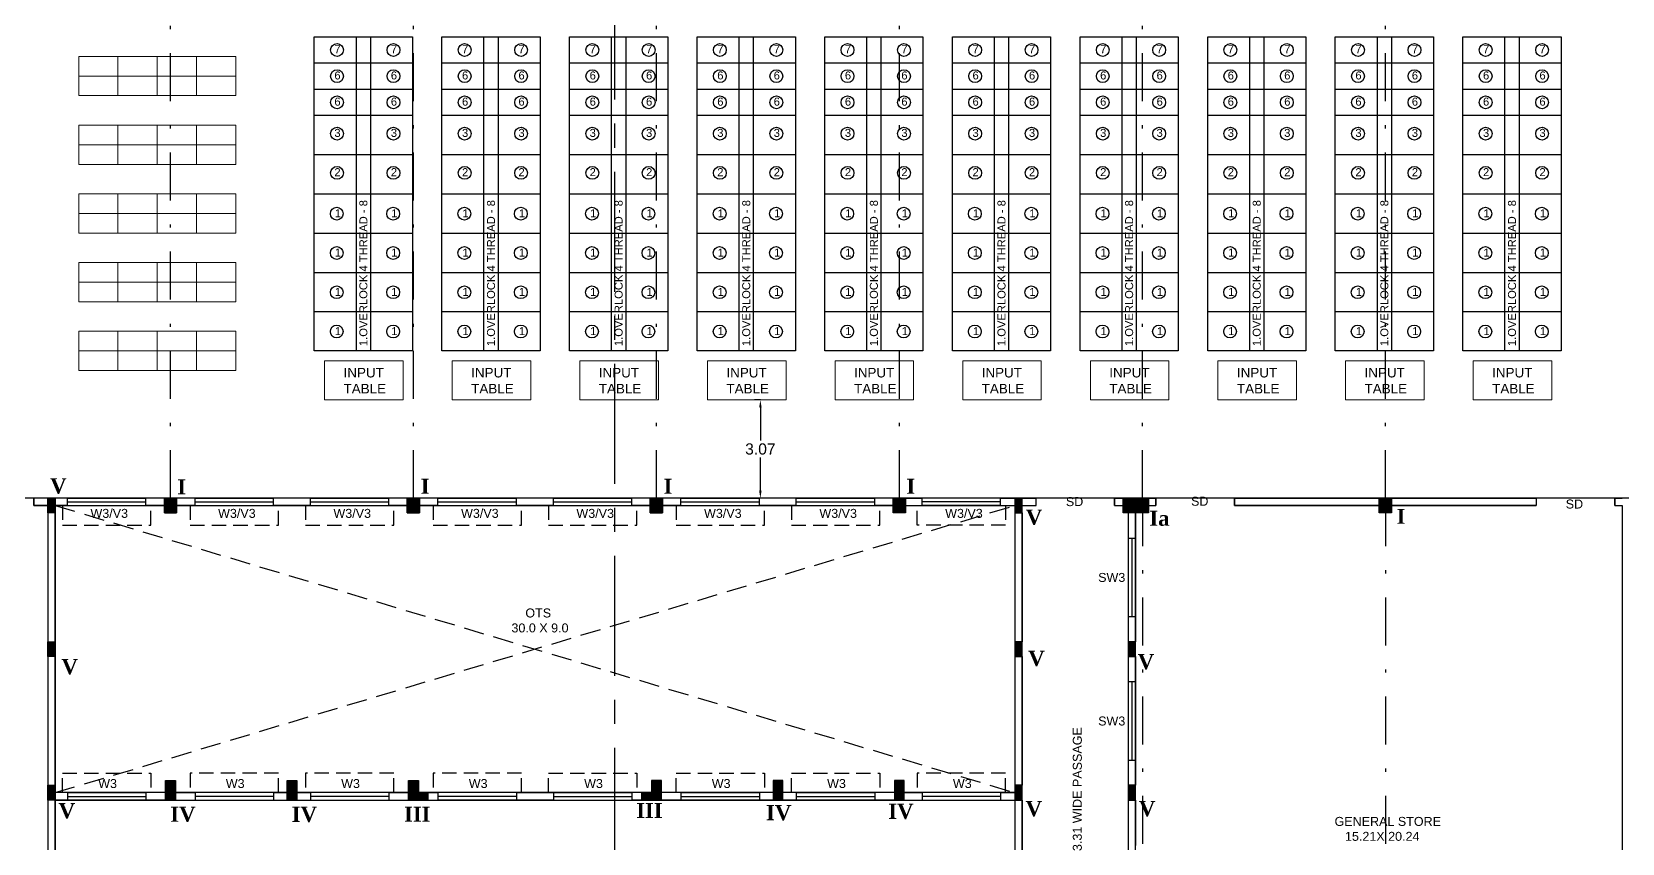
# Model space of a CAD drawing. Header units: metres. Extents: x 3715 to 4596, y 2418 to 2709.
# Drawn here: x 3883.23 to 3932.91, y 2581.13 to 2606.47 of the extents above; entities that cross this region are included whole.
import ezdxf

# ---------------------------------------------------------------- set-up
doc = ezdxf.new("R2010")
doc.units = ezdxf.units.M
doc.header["$MEASUREMENT"] = 0
for name, pattern in [('CENTER', [2, 1.25, -0.25, 0.25, -0.25]), ('DASHDOT', [1, 0.5, -0.25, 0, -0.25]), ('DASHED', [0.75, 0.5, -0.25]), ('HIDDEN', [9.525, 6.35, -3.175])]:
    doc.linetypes.add(name, pattern=pattern)
for name, color, linetype in [('BLK_1_FLR_0_BLT_UP_AREA_DEDUCT', 46, 'Continuous'), ('BLK_1_FLR_0_CARPET_AREA', 46, 'Continuous'), ('BLK_1_FLR_0_CARPET_AREA_DEDUCT', 46, 'Continuous'), ('WORKSHOP_AREA', 7, 'Continuous')]:
    doc.layers.add(name, color=color, linetype=linetype)
doc.layers.add('MACHINE', color=7, linetype='Continuous', lineweight=0)
doc.styles.add('Inner font', font='arial.ttf')
doc.styles.add('sheet - sub', font='arial.ttf', dxfattribs={"height": 48})
doc.styles.get("Standard").update_dxf_attribs({"font": 'arial.ttf'})
doc.styles.add('Times New Roman$101', font='timesbd.ttf', dxfattribs={"height": 3.024})
doc.dimstyles.get("Standard").update_dxf_attribs({"dimtxt": 0.35, "dimasz": 0.23, "dimexe": 0.18, "dimexo": 0.0625, "dimgap": 0.09, "dimtad": 0, "dimtih": 1, "dimtoh": 1, "dimzin": 0, "dimdsep": 46, "dimtxsty": 'Standard', "dimcen": 0.09, "dimadec": 0, "dimazin": 0, "dimtfac": 1, "dimtofl": 0, "dimtmove": 2, "dimatfit": 3, "dimfxl": 0, "dimtolj": 1, "dimtzin": 0, "dimarcsym": 0})

# ---------------------------------------------------------------- blocks, each defined once
blk = doc.blocks.new('*D558')
at = {"layer": 'MACHINE', "color": 0, "lineweight": -2, "ltscale": 10}
for p, q in [((3905.992, 2594.971), (3905.812, 2594.971)), ((3905.992, 2594.741), (3905.992, 2593.707)), ((3905.992, 2592.135), (3905.992, 2593.169)), ((3906.192, 2591.905), (3905.812, 2591.905))]:
    blk.add_line(p, q, dxfattribs=at)
at = {"layer": 'MACHINE', "color": 0, "ltscale": 10}
for points in [[(3905.953, 2594.741), (3906.03, 2594.741), (3905.992, 2594.971)], [(3905.953, 2592.135), (3906.03, 2592.135), (3905.992, 2591.905)]]:
    blk.add_solid(points, dxfattribs=at)
at = {"layer": 'MACHINE', "color": 0, "ltscale": 10, "insert": (3905.992, 2593.438), "char_height": 0.35, "attachment_point": 5}
blk.add_mtext('\\A1;3.07', dxfattribs=at)
blk = doc.blocks.new('4 RACKS')
at = {"layer": 'MACHINE', "ltscale": 6}
for points in [[(46177.8, -535.3), (46225.8, -535.3), (46225.8, -511.3), (46177.8, -511.3)], [(46225.8, -535.3), (46273.8, -535.3), (46273.8, -511.3), (46225.8, -511.3)], [(46177.8, -559.3), (46225.8, -559.3), (46225.8, -535.3), (46177.8, -535.3)], [(46225.8, -559.3), (46273.8, -559.3), (46273.8, -535.3), (46225.8, -535.3)]]:
    blk.add_lwpolyline(points, close=True, dxfattribs=at)

msp = doc.modelspace()

# ---------------------------------------------------------------- hatches: boundary and pattern name
at = {"ltscale": 10}
for points in [[(3883.73131, 2591.44462), (3883.73131, 2591.90462), (3883.96131, 2591.90462), (3883.96131, 2591.44462)], [(3887.37298, 2591.90462), (3887.75631, 2591.90462), (3887.75631, 2591.44462), (3887.37298, 2591.44462)], [(3887.75631, 2591.90462), (3887.37298, 2591.90462), (3887.37298, 2591.44462), (3887.75631, 2591.44462)], [(3894.96298, 2591.90462), (3895.34631, 2591.90462), (3895.34631, 2591.44462), (3894.96298, 2591.44462)], [(3895.34631, 2591.90462), (3894.96298, 2591.90462), (3894.96298, 2591.44462), (3895.34631, 2591.44462)], [(3902.55298, 2591.90462), (3902.93631, 2591.90462), (3902.93631, 2591.44462), (3902.55298, 2591.44462)], [(3902.93631, 2591.90462), (3902.55298, 2591.90462), (3902.55298, 2591.44462), (3902.93631, 2591.44462)], [(3910.14298, 2591.90462), (3910.52631, 2591.90462), (3910.52631, 2591.44462), (3910.14298, 2591.44462)], [(3914.16798, 2591.44462), (3914.16798, 2591.90462), (3913.93798, 2591.90462), (3913.93798, 2591.44462)], [(3917.32409, 2591.90462), (3917.70742, 2591.90462), (3917.70742, 2591.44462), (3917.32409, 2591.44462)], [(3917.73298, 2591.90462), (3918.11631, 2591.90462), (3918.11631, 2591.44462), (3917.73298, 2591.44462)], [(3925.32298, 2591.90462), (3925.70631, 2591.90462), (3925.70631, 2591.44462), (3925.32298, 2591.44462)], [(3883.73131, 2586.95962), (3883.73131, 2587.41962), (3883.96131, 2587.41962), (3883.96131, 2586.95962)], [(3914.16798, 2586.95962), (3914.16798, 2587.41962), (3913.93798, 2587.41962), (3913.93798, 2586.95962)], [(3917.70742, 2586.95962), (3917.70742, 2587.41962), (3917.47742, 2587.41962), (3917.47742, 2586.95962)], [(3883.73131, 2582.47462), (3883.73131, 2582.93462), (3883.96131, 2582.93462), (3883.96131, 2582.47462)], [(3887.71798, 2582.47462), (3887.41131, 2582.47462), (3887.41131, 2583.08795), (3887.71798, 2583.08795)], [(3891.51298, 2582.47462), (3891.20631, 2582.47462), (3891.20631, 2583.08795), (3891.51298, 2583.08795)], [(3895.00131, 2583.08795), (3895.30798, 2583.08795), (3895.30798, 2582.70462), (3895.61465, 2582.70462), (3895.61465, 2582.47462), (3895.00131, 2582.47462)], [(3902.89798, 2583.08795), (3902.59131, 2583.08795), (3902.59131, 2582.70462), (3902.28465, 2582.70462), (3902.28465, 2582.47462), (3902.89798, 2582.47462)], [(3906.38631, 2582.47462), (3906.69298, 2582.47462), (3906.69298, 2583.08795), (3906.38631, 2583.08795)], [(3910.18131, 2582.47462), (3910.48798, 2582.47462), (3910.48798, 2583.08795), (3910.18131, 2583.08795)], [(3914.16798, 2582.47462), (3914.16798, 2582.93462), (3913.93798, 2582.93462), (3913.93798, 2582.47462)], [(3917.70742, 2582.47462), (3917.70742, 2582.93462), (3917.47742, 2582.93462), (3917.47742, 2582.47462)]]:
    msp.add_hatch(color=256, dxfattribs=at).paths.add_polyline_path(points)

# ---------------------------------------------------------------- linework, layer by layer
at = {"linetype": 'CENTER', "ltscale": 3}
msp.add_line((3901.43292, 2632.10229), (3901.43292, 2560.51826), dxfattribs=at)
at = {"linetype": 'DASHDOT', "ltscale": 3}
for p, q in [((3887.56465, 2591.90456), (3887.56465, 2630.54462)), ((3895.15465, 2591.90456), (3895.15465, 2630.54462)), ((3902.74465, 2591.90456), (3902.74465, 2630.54462)), ((3910.33465, 2591.90456), (3910.33465, 2630.54462)), ((3917.92465, 2591.90456), (3917.92465, 2630.54462)), ((3925.51465, 2591.90456), (3925.51465, 2630.54462)), ((3917.92465, 2591.90462), (3917.92465, 2571.43462)), ((3925.51465, 2591.90462), (3925.51465, 2571.43462))]:
    msp.add_line(p, q, dxfattribs=at)
for p, q in [((3893.36094, 2606.31793), (3893.36094, 2596.5046)), ((3893.82094, 2596.5046), (3893.82094, 2606.31832)), ((3897.34761, 2606.31793), (3897.34761, 2596.5046)), ((3897.80761, 2596.5046), (3897.80761, 2606.31832)), ((3901.33428, 2606.31793), (3901.33428, 2596.5046)), ((3901.79428, 2596.5046), (3901.79428, 2606.31832)), ((3905.32094, 2606.31793), (3905.32094, 2596.5046)), ((3905.78094, 2596.5046), (3905.78094, 2606.31832)), ((3909.30761, 2606.31793), (3909.30761, 2596.5046)), ((3909.76761, 2596.5046), (3909.76761, 2606.31832)), ((3913.29428, 2606.31793), (3913.29428, 2596.5046)), ((3913.75428, 2596.5046), (3913.75428, 2606.31832)), ((3917.28094, 2606.31793), (3917.28094, 2596.5046)), ((3917.74094, 2596.5046), (3917.74094, 2606.31832)), ((3921.26761, 2606.31793), (3921.26761, 2596.5046)), ((3921.72761, 2596.5046), (3921.72761, 2606.31832)), ((3925.25428, 2606.31793), (3925.25428, 2596.5046)), ((3925.71428, 2596.5046), (3925.71428, 2606.31832)), ((3929.24094, 2606.31793), (3929.24094, 2596.5046)), ((3929.70094, 2596.5046), (3929.70094, 2606.31832)), ((3892.05761, 2605.50051), (3895.12428, 2605.50051)), ((3896.04428, 2605.50051), (3899.11094, 2605.50051)), ((3900.03094, 2605.50051), (3903.09761, 2605.50051)), ((3904.01761, 2605.50051), (3907.08428, 2605.50051)), ((3908.00428, 2605.50051), (3911.07094, 2605.50051)), ((3911.99094, 2605.50051), (3915.05761, 2605.50051)), ((3915.97761, 2605.50051), (3919.04428, 2605.50051)), ((3919.96428, 2605.50051), (3923.03094, 2605.50051)), ((3923.95094, 2605.50051), (3927.01761, 2605.50051)), ((3927.93761, 2605.50051), (3931.00428, 2605.50051)), ((3892.05761, 2604.6827), (3895.12428, 2604.6827)), ((3896.04428, 2604.6827), (3899.11094, 2604.6827)), ((3900.03094, 2604.6827), (3903.09761, 2604.6827)), ((3904.01761, 2604.6827), (3907.08428, 2604.6827)), ((3908.00428, 2604.6827), (3911.07094, 2604.6827)), ((3911.99094, 2604.6827), (3915.05761, 2604.6827)), ((3915.97761, 2604.6827), (3919.04428, 2604.6827)), ((3919.96428, 2604.6827), (3923.03094, 2604.6827)), ((3923.95094, 2604.6827), (3927.01761, 2604.6827)), ((3927.93761, 2604.6827), (3931.00428, 2604.6827)), ((3892.05761, 2603.86489), (3895.12428, 2603.86489)), ((3896.04428, 2603.86489), (3899.11094, 2603.86489)), ((3900.03094, 2603.86489), (3903.09761, 2603.86489)), ((3904.01761, 2603.86489), (3907.08428, 2603.86489)), ((3908.00428, 2603.86489), (3911.07094, 2603.86489)), ((3911.99094, 2603.86489), (3915.05761, 2603.86489)), ((3915.97761, 2603.86489), (3919.04428, 2603.86489)), ((3919.96428, 2603.86489), (3923.03094, 2603.86489)), ((3923.95094, 2603.86489), (3927.01761, 2603.86489)), ((3927.93761, 2603.86489), (3931.00428, 2603.86489)), ((3892.05761, 2602.63817), (3895.12428, 2602.63817)), ((3896.04428, 2602.63817), (3899.11094, 2602.63817)), ((3900.03094, 2602.63817), (3903.09761, 2602.63817)), ((3904.01761, 2602.63817), (3907.08428, 2602.63817)), ((3908.00428, 2602.63817), (3911.07094, 2602.63817)), ((3911.99094, 2602.63817), (3915.05761, 2602.63817)), ((3915.97761, 2602.63817), (3919.04428, 2602.63817)), ((3919.96428, 2602.63817), (3923.03094, 2602.63817)), ((3923.95094, 2602.63817), (3927.01761, 2602.63817)), ((3927.93761, 2602.63817), (3931.00428, 2602.63817)), ((3892.05761, 2601.41146), (3895.12428, 2601.41146)), ((3896.04428, 2601.41146), (3899.11094, 2601.41146)), ((3900.03094, 2601.41146), (3903.09761, 2601.41146)), ((3904.01761, 2601.41146), (3907.08428, 2601.41146)), ((3908.00428, 2601.41146), (3911.07094, 2601.41146)), ((3911.99094, 2601.41146), (3915.05761, 2601.41146)), ((3915.97761, 2601.41146), (3919.04428, 2601.41146)), ((3919.96428, 2601.41146), (3923.03094, 2601.41146)), ((3923.95094, 2601.41146), (3927.01761, 2601.41146)), ((3927.93761, 2601.41146), (3931.00428, 2601.41146)), ((3892.05761, 2600.18474), (3895.12428, 2600.18474)), ((3896.04428, 2600.18474), (3899.11094, 2600.18474)), ((3900.03094, 2600.18474), (3903.09761, 2600.18474)), ((3904.01761, 2600.18474), (3907.08428, 2600.18474)), ((3908.00428, 2600.18474), (3911.07094, 2600.18474)), ((3911.99094, 2600.18474), (3915.05761, 2600.18474)), ((3915.97761, 2600.18474), (3919.04428, 2600.18474)), ((3919.96428, 2600.18474), (3923.03094, 2600.18474)), ((3923.95094, 2600.18474), (3927.01761, 2600.18474)), ((3927.93761, 2600.18474), (3931.00428, 2600.18474)), ((3892.05761, 2598.95803), (3895.12428, 2598.95803)), ((3896.04428, 2598.95803), (3899.11094, 2598.95803)), ((3900.03094, 2598.95803), (3903.09761, 2598.95803)), ((3904.01761, 2598.95803), (3907.08428, 2598.95803)), ((3908.00428, 2598.95803), (3911.07094, 2598.95803)), ((3911.99094, 2598.95803), (3915.05761, 2598.95803)), ((3915.97761, 2598.95803), (3919.04428, 2598.95803)), ((3919.96428, 2598.95803), (3923.03094, 2598.95803)), ((3923.95094, 2598.95803), (3927.01761, 2598.95803)), ((3927.93761, 2598.95803), (3931.00428, 2598.95803)), ((3892.05761, 2597.73131), (3895.12428, 2597.73131)), ((3896.04428, 2597.73131), (3899.11094, 2597.73131)), ((3900.03094, 2597.73131), (3903.09761, 2597.73131)), ((3904.01761, 2597.73131), (3907.08428, 2597.73131)), ((3908.00428, 2597.73131), (3911.07094, 2597.73131)), ((3911.99094, 2597.73131), (3915.05761, 2597.73131)), ((3915.97761, 2597.73131), (3919.04428, 2597.73131)), ((3919.96428, 2597.73131), (3923.03094, 2597.73131)), ((3923.95094, 2597.73131), (3927.01761, 2597.73131)), ((3927.93761, 2597.73131), (3931.00428, 2597.73131))]:
    msp.add_line(p, q)
at = {"ltscale": 10}
for p, q in [((3883.29687, 2591.67463), (3883.29687, 2591.90463)), ((3884.34465, 2591.67462), (3884.34465, 2591.90462)), ((3886.79798, 2591.67462), (3886.79798, 2591.90462)), ((3888.33131, 2591.67462), (3888.33131, 2591.90462)), ((3888.33131, 2591.67462), (3888.33131, 2591.90462)), ((3890.78465, 2591.67462), (3890.78465, 2591.90462)), ((3891.93465, 2591.67462), (3891.93465, 2591.90462)), ((3894.38798, 2591.67462), (3894.38798, 2591.90462)), ((3895.92131, 2591.67462), (3895.92131, 2591.90462)), ((3895.92131, 2591.67462), (3895.92131, 2591.90462)), ((3898.37465, 2591.67462), (3898.37465, 2591.90462)), ((3899.52465, 2591.67462), (3899.52465, 2591.90462)), ((3901.97798, 2591.67462), (3901.97798, 2591.90462)), ((3903.51131, 2591.67462), (3903.51131, 2591.90462)), ((3903.51131, 2591.67462), (3903.51131, 2591.90462)), ((3905.96465, 2591.67462), (3905.96465, 2591.90462)), ((3907.11465, 2591.67462), (3907.11465, 2591.90462)), ((3909.56798, 2591.67462), (3909.56798, 2591.90462)), ((3911.04381, 2591.67462), (3911.04381, 2591.90462)), ((3913.49715, 2591.67462), (3913.49715, 2591.90462)), ((3914.60242, 2591.67463), (3914.60242, 2591.90463)), ((3917.05576, 2591.67462), (3917.05576, 2591.90462)), ((3918.11631, 2591.90462), (3918.34631, 2591.90462)), ((3918.34631, 2591.90462), (3918.34631, 2591.67462)), ((3920.79965, 2591.90462), (3925.32298, 2591.90462)), ((3920.79965, 2591.90462), (3920.79965, 2591.67462)), ((3925.70631, 2591.90462), (3930.22964, 2591.90462)), ((3930.22964, 2591.90462), (3930.22964, 2591.67462)), ((3932.68298, 2591.90462), (3932.91298, 2591.90462)), ((3932.68298, 2591.67462), (3932.68298, 2591.90462)), ((3883.73131, 2591.44462), (3883.73131, 2587.41962)), ((3883.96131, 2591.44462), (3883.96131, 2587.41962)), ((3888.33131, 2591.78962), (3890.78465, 2591.78962)), ((3891.93465, 2591.78962), (3894.38798, 2591.78962)), ((3895.92131, 2591.78962), (3898.37465, 2591.78962)), ((3903.51131, 2591.78962), (3905.96465, 2591.78962)), ((3907.11465, 2591.78962), (3909.56798, 2591.78962)), ((3913.93798, 2591.44462), (3913.93798, 2587.41962)), ((3914.16798, 2591.44462), (3914.16798, 2587.41962)), ((3917.47742, 2591.44462), (3917.47742, 2590.65879)), ((3917.70742, 2591.44462), (3917.70742, 2590.65879)), ((3918.11631, 2591.67462), (3918.34631, 2591.67462)), ((3920.79965, 2591.67462), (3925.32298, 2591.67462)), ((3925.70631, 2591.67462), (3930.22964, 2591.67462)), ((3932.68298, 2591.67462), (3932.91298, 2591.67462)), ((3932.91298, 2591.67462), (3932.91298, 2571.43462)), ((3917.47742, 2590.65879), (3917.70742, 2590.65879)), ((3917.47742, 2588.20545), (3917.47742, 2587.41962)), ((3917.47742, 2588.20545), (3917.70742, 2588.20545)), ((3917.70742, 2588.20545), (3917.70742, 2587.41962)), ((3883.73131, 2586.95962), (3883.73131, 2582.93462)), ((3883.96131, 2586.95962), (3883.96131, 2582.93462)), ((3913.93798, 2586.95962), (3913.93798, 2582.93462)), ((3914.16798, 2586.95962), (3914.16798, 2582.93462)), ((3917.47742, 2586.95962), (3917.47742, 2586.17379)), ((3917.70742, 2586.95962), (3917.70742, 2586.17379)), ((3917.47742, 2586.17379), (3917.70742, 2586.17379)), ((3917.47742, 2583.72045), (3917.47742, 2582.93462)), ((3917.47742, 2583.72045), (3917.70742, 2583.72045)), ((3917.70742, 2583.72045), (3917.70742, 2582.93462)), ((3895.00131, 2582.47462), (3895.00131, 2583.08795)), ((3895.00131, 2583.08795), (3895.30798, 2583.08795)), ((3895.30798, 2583.08795), (3895.30798, 2582.70462)), ((3902.89798, 2583.08795), (3902.59131, 2583.08795)), ((3902.59131, 2583.08795), (3902.59131, 2582.70462)), ((3902.89798, 2582.47462), (3902.89798, 2583.08795)), ((3883.73131, 2582.47462), (3883.73131, 2577.18462)), ((3884.34465, 2582.47462), (3883.88465, 2582.47462)), ((3884.34465, 2582.70462), (3883.96131, 2582.70462)), ((3883.96131, 2582.47462), (3883.96131, 2577.18462)), ((3884.34465, 2582.70462), (3884.34465, 2582.47462)), ((3887.41131, 2582.70462), (3886.79798, 2582.70462)), ((3886.79798, 2582.70462), (3886.79798, 2582.47462)), ((3888.33131, 2582.70462), (3888.33131, 2582.47462)), ((3890.78465, 2582.70462), (3890.78465, 2582.47462)), ((3891.93465, 2582.70462), (3891.93465, 2582.47462)), ((3894.38798, 2582.70462), (3894.38798, 2582.47462)), ((3895.61465, 2582.70462), (3895.30798, 2582.70462)), ((3895.61465, 2582.47462), (3895.61465, 2582.70462)), ((3895.61465, 2582.70462), (3895.92131, 2582.70462)), ((3895.92131, 2582.70462), (3895.92131, 2582.47462)), ((3898.37465, 2582.70462), (3899.52465, 2582.70462)), ((3898.37465, 2582.70462), (3898.37465, 2582.47462)), ((3899.52465, 2582.47462), (3898.37465, 2582.47462)), ((3899.52465, 2582.70462), (3899.52465, 2582.47462)), ((3902.28465, 2582.70462), (3901.97798, 2582.70462)), ((3901.97798, 2582.70462), (3901.97798, 2582.47462)), ((3902.28465, 2582.47462), (3902.28465, 2582.70462)), ((3902.28465, 2582.70462), (3902.59131, 2582.70462)), ((3903.51131, 2582.70462), (3903.51131, 2582.47462)), ((3905.96465, 2582.70462), (3905.96465, 2582.47462)), ((3907.11465, 2582.70462), (3907.11465, 2582.47462)), ((3909.56798, 2582.70462), (3909.56798, 2582.47462)), ((3910.48798, 2582.70462), (3911.04381, 2582.70462)), ((3911.04381, 2582.70462), (3911.04381, 2582.47462)), ((3913.49715, 2582.70462), (3913.93798, 2582.70462)), ((3913.49715, 2582.70462), (3913.49715, 2582.47462)), ((3913.49715, 2582.47462), (3914.01465, 2582.47462)), ((3913.93798, 2582.47462), (3913.93798, 2577.18462)), ((3914.16798, 2582.47462), (3914.16798, 2577.18462)), ((3917.47742, 2582.47462), (3917.47742, 2581.05629)), ((3917.70742, 2582.47462), (3917.70742, 2581.05629))]:
    msp.add_line(p, q, dxfattribs=at)
at = {"linetype": 'Continuous'}
for p, q in [((3884.34465, 2591.90462), (3886.79798, 2591.90462)), ((3903.51131, 2591.90462), (3905.96465, 2591.90462)), ((3907.11465, 2591.90462), (3909.56798, 2591.90462)), ((3913.49715, 2591.90462), (3911.04381, 2591.90462)), ((3884.34465, 2591.67462), (3886.79798, 2591.67462)), ((3903.51131, 2591.67462), (3905.96465, 2591.67462)), ((3907.11465, 2591.67462), (3909.56798, 2591.67462)), ((3913.49715, 2591.67462), (3911.04381, 2591.67462)), ((3917.47742, 2590.65879), (3917.47742, 2588.20545)), ((3917.70742, 2590.65879), (3917.70742, 2588.20545)), ((3917.47742, 2586.17379), (3917.47742, 2583.72045)), ((3917.70742, 2586.17379), (3917.70742, 2583.72045)), ((3884.34465, 2582.70462), (3886.79798, 2582.70462)), ((3890.78465, 2582.70462), (3888.33131, 2582.70462)), ((3894.38798, 2582.70462), (3891.93465, 2582.70462)), ((3898.37464, 2582.70462), (3895.92131, 2582.70462)), ((3898.37464, 2582.47462), (3895.92131, 2582.47462)), ((3899.52465, 2582.70462), (3901.97798, 2582.70462)), ((3899.52465, 2582.47462), (3901.97798, 2582.47462)), ((3903.51131, 2582.70462), (3905.96465, 2582.70462)), ((3907.11465, 2582.70462), (3909.56798, 2582.70462)), ((3913.49715, 2582.70462), (3911.04381, 2582.70462))]:
    msp.add_line(p, q, dxfattribs=at)
at = {"linetype": 'Continuous', "ltscale": 10}
for p, q in [((3888.33131, 2591.90462), (3890.78465, 2591.90462)), ((3891.93465, 2591.90462), (3894.38798, 2591.90462)), ((3895.92131, 2591.90462), (3898.37465, 2591.90462)), ((3899.52465, 2591.90462), (3901.97798, 2591.90462)), ((3888.33131, 2591.67462), (3890.78465, 2591.67462)), ((3891.93465, 2591.67462), (3894.38798, 2591.67462)), ((3895.92131, 2591.67462), (3898.37465, 2591.67462)), ((3899.52465, 2591.78962), (3901.97798, 2591.78962)), ((3899.52465, 2591.67462), (3901.97798, 2591.67462))]:
    msp.add_line(p, q, dxfattribs=at)
at = {"linetype": 'HIDDEN', "ltscale": 0.1}
for p, q in [((3883.96131, 2591.67462), (3913.93798, 2582.70462)), ((3883.96131, 2582.70462), (3913.93798, 2591.67462))]:
    msp.add_line(p, q, dxfattribs=at)
at = {"linetype": 'Continuous', "ltscale": 0.9}
for p, q in [((3884.34465, 2591.78962), (3886.79798, 2591.78962)), ((3913.49715, 2591.78962), (3911.04381, 2591.78962)), ((3917.59242, 2590.65879), (3917.59242, 2588.20545)), ((3917.59242, 2586.17379), (3917.59242, 2583.72045)), ((3884.34465, 2582.58962), (3886.79798, 2582.58962)), ((3890.78465, 2582.58962), (3888.33131, 2582.58962)), ((3894.38798, 2582.58962), (3891.93465, 2582.58962)), ((3898.37464, 2582.58962), (3895.92131, 2582.58962)), ((3899.52465, 2582.58962), (3901.97798, 2582.58962)), ((3903.51131, 2582.58962), (3905.96465, 2582.58962)), ((3907.11465, 2582.58962), (3909.56798, 2582.58962)), ((3913.49715, 2582.58962), (3911.04381, 2582.58962))]:
    msp.add_line(p, q, dxfattribs=at)
for points in [[(3892.05761, 2606.31832), (3895.12428, 2606.31832), (3895.12428, 2596.5046), (3892.05761, 2596.5046)], [(3896.04428, 2606.31832), (3899.11094, 2606.31832), (3899.11094, 2596.5046), (3896.04428, 2596.5046)], [(3900.03094, 2606.31832), (3903.09761, 2606.31832), (3903.09761, 2596.5046), (3900.03094, 2596.5046)], [(3904.01761, 2606.31832), (3907.08428, 2606.31832), (3907.08428, 2596.5046), (3904.01761, 2596.5046)], [(3908.00428, 2606.31832), (3911.07094, 2606.31832), (3911.07094, 2596.5046), (3908.00428, 2596.5046)], [(3911.99094, 2606.31832), (3915.05761, 2606.31832), (3915.05761, 2596.5046), (3911.99094, 2596.5046)], [(3915.97761, 2606.31832), (3919.04428, 2606.31832), (3919.04428, 2596.5046), (3915.97761, 2596.5046)], [(3919.96428, 2606.31832), (3923.03094, 2606.31832), (3923.03094, 2596.5046), (3919.96428, 2596.5046)], [(3923.95094, 2606.31832), (3927.01761, 2606.31832), (3927.01761, 2596.5046), (3923.95094, 2596.5046)], [(3927.93761, 2606.31832), (3931.00428, 2606.31832), (3931.00428, 2596.5046), (3927.93761, 2596.5046)]]:
    msp.add_lwpolyline(points, close=True)
at = {"ltscale": 10}
for points in [[(3883.73131, 2591.90462), (3883.29687, 2591.90463)], [(3884.34465, 2591.90462), (3883.96131, 2591.90462)], [(3887.37298, 2591.90462), (3886.79798, 2591.90462)], [(3888.33131, 2591.90462), (3887.75631, 2591.90462)], [(3891.93465, 2591.90462), (3890.78465, 2591.90462)], [(3894.96298, 2591.90462), (3894.38798, 2591.90462)], [(3895.92131, 2591.90462), (3895.34631, 2591.90462)], [(3899.52465, 2591.90462), (3898.37465, 2591.90462)], [(3902.55298, 2591.90462), (3901.97798, 2591.90462)], [(3903.51131, 2591.90462), (3902.93631, 2591.90462)], [(3907.11465, 2591.90462), (3905.96465, 2591.90462)], [(3910.14298, 2591.90462), (3909.56798, 2591.90462)], [(3910.52631, 2591.90462), (3911.04381, 2591.90462)], [(3913.49715, 2591.90462), (3913.93798, 2591.90462)], [(3914.16798, 2591.90462), (3914.60242, 2591.90463)], [(3917.05576, 2591.90462), (3917.32409, 2591.90462)], [(3883.73131, 2591.67462), (3883.29687, 2591.67463)], [(3884.34465, 2591.67462), (3883.96131, 2591.67462)], [(3887.37298, 2591.67462), (3886.79798, 2591.67462)], [(3888.33131, 2591.67462), (3887.75631, 2591.67462)], [(3891.93465, 2591.67462), (3890.78465, 2591.67462)], [(3894.96298, 2591.67462), (3894.38798, 2591.67462)], [(3895.92131, 2591.67462), (3895.34631, 2591.67462)], [(3899.52465, 2591.67462), (3898.37465, 2591.67462)], [(3902.55298, 2591.67462), (3901.97798, 2591.67462)], [(3903.51131, 2591.67462), (3902.93631, 2591.67462)], [(3907.11465, 2591.67462), (3905.96465, 2591.67462)], [(3910.14298, 2591.67462), (3909.56798, 2591.67462)], [(3910.52631, 2591.67462), (3911.04381, 2591.67462)], [(3913.49715, 2591.67462), (3913.93798, 2591.67462)], [(3914.16798, 2591.67462), (3914.60242, 2591.67463)], [(3917.05576, 2591.67462), (3917.32409, 2591.67462)], [(3887.71798, 2582.47462), (3886.79798, 2582.47462), (3884.34465, 2582.47462)], [(3887.71798, 2582.70462), (3888.33131, 2582.70462)], [(3887.71798, 2582.47462), (3888.33131, 2582.47462), (3890.78465, 2582.47462)], [(3890.78465, 2582.70462), (3891.20631, 2582.70462)], [(3890.78465, 2582.47462), (3891.20631, 2582.47462)], [(3891.51298, 2582.70462), (3891.93465, 2582.70462)], [(3891.51298, 2582.47462), (3891.93465, 2582.47462), (3894.38798, 2582.47462)], [(3894.38798, 2582.70462), (3895.00131, 2582.70462)], [(3894.38798, 2582.47462), (3895.00131, 2582.47462)], [(3895.00131, 2582.47462), (3895.61465, 2582.47462), (3895.92131, 2582.47462)], [(3903.51131, 2582.47462), (3902.89798, 2582.47462), (3902.28465, 2582.47462), (3901.97798, 2582.47462)], [(3903.51131, 2582.70462), (3902.89798, 2582.70462)], [(3906.38631, 2582.47462), (3905.96465, 2582.47462), (3903.51131, 2582.47462)], [(3906.38631, 2582.70462), (3905.96465, 2582.70462)], [(3907.11465, 2582.70462), (3906.69298, 2582.70462)], [(3907.11465, 2582.47462), (3906.69298, 2582.47462)], [(3910.18131, 2582.47462), (3909.56798, 2582.47462), (3907.11465, 2582.47462)], [(3910.18131, 2582.70462), (3909.56798, 2582.70462)], [(3910.48798, 2582.47462), (3911.04381, 2582.47462), (3913.49715, 2582.47462)]]:
    msp.add_lwpolyline(points, dxfattribs=at)
for points in [[(3883.73131, 2591.44462), (3883.73131, 2591.90462), (3883.96131, 2591.90462), (3883.96131, 2591.44462)], [(3887.37298, 2591.90462), (3887.75631, 2591.90462), (3887.75631, 2591.44462), (3887.37298, 2591.44462)], [(3887.75631, 2591.90462), (3887.37298, 2591.90462), (3887.37298, 2591.44462), (3887.75631, 2591.44462)], [(3894.96298, 2591.90462), (3895.34631, 2591.90462), (3895.34631, 2591.44462), (3894.96298, 2591.44462)], [(3895.34631, 2591.90462), (3894.96298, 2591.90462), (3894.96298, 2591.44462), (3895.34631, 2591.44462)], [(3902.55298, 2591.90462), (3902.93631, 2591.90462), (3902.93631, 2591.44462), (3902.55298, 2591.44462)], [(3902.93631, 2591.90462), (3902.55298, 2591.90462), (3902.55298, 2591.44462), (3902.93631, 2591.44462)], [(3910.14298, 2591.90462), (3910.52631, 2591.90462), (3910.52631, 2591.44462), (3910.14298, 2591.44462)], [(3914.16798, 2591.44462), (3914.16798, 2591.90462), (3913.93798, 2591.90462), (3913.93798, 2591.44462)], [(3917.32409, 2591.90462), (3917.70742, 2591.90462), (3917.70742, 2591.44462), (3917.32409, 2591.44462)], [(3917.73298, 2591.90462), (3918.11631, 2591.90462), (3918.11631, 2591.44462), (3917.73298, 2591.44462)], [(3925.32298, 2591.90462), (3925.70631, 2591.90462), (3925.70631, 2591.44462), (3925.32298, 2591.44462)], [(3883.73131, 2586.95962), (3883.73131, 2587.41962), (3883.96131, 2587.41962), (3883.96131, 2586.95962)], [(3914.16798, 2586.95962), (3914.16798, 2587.41962), (3913.93798, 2587.41962), (3913.93798, 2586.95962)], [(3917.70742, 2586.95962), (3917.70742, 2587.41962), (3917.47742, 2587.41962), (3917.47742, 2586.95962)], [(3883.73131, 2582.47462), (3883.73131, 2582.93462), (3883.96131, 2582.93462), (3883.96131, 2582.47462)], [(3887.71798, 2582.47462), (3887.41131, 2582.47462), (3887.41131, 2583.08795), (3887.71798, 2583.08795)], [(3891.51298, 2582.47462), (3891.20631, 2582.47462), (3891.20631, 2583.08795), (3891.51298, 2583.08795)], [(3906.38631, 2582.47462), (3906.69298, 2582.47462), (3906.69298, 2583.08795), (3906.38631, 2583.08795)], [(3910.18131, 2582.47462), (3910.48798, 2582.47462), (3910.48798, 2583.08795), (3910.18131, 2583.08795)], [(3914.16798, 2582.47462), (3914.16798, 2582.93462), (3913.93798, 2582.93462), (3913.93798, 2582.47462)], [(3917.70742, 2582.47462), (3917.70742, 2582.93462), (3917.47742, 2582.93462), (3917.47742, 2582.47462)]]:
    msp.add_lwpolyline(points, close=True, dxfattribs=at)
at = {"linetype": 'DASHED', "ltscale": 0.9}
for points in [[(3884.19131, 2591.67462), (3884.19131, 2591.06129), (3886.95131, 2591.06129), (3886.95131, 2591.67462)], [(3888.17798, 2591.67462), (3888.17798, 2591.06129), (3890.93798, 2591.06129), (3890.93798, 2591.67462)], [(3891.78131, 2591.67462), (3891.78131, 2591.06129), (3894.54131, 2591.06129), (3894.54131, 2591.67462)], [(3895.76798, 2591.67462), (3895.76798, 2591.06129), (3898.52798, 2591.06129), (3898.52798, 2591.67462)], [(3899.37131, 2591.67462), (3899.37131, 2591.06129), (3902.13131, 2591.06129), (3902.13131, 2591.67462)], [(3903.35798, 2591.67462), (3903.35798, 2591.06129), (3906.11798, 2591.06129), (3906.11798, 2591.67462)], [(3906.96131, 2591.67462), (3906.96131, 2591.06129), (3909.72131, 2591.06129), (3909.72131, 2591.67462)], [(3913.65048, 2591.67462), (3913.65048, 2591.06129), (3910.89048, 2591.06129), (3910.89048, 2591.67462)], [(3884.19131, 2582.70462), (3884.19131, 2583.31795), (3886.95131, 2583.31795), (3886.95131, 2582.70462)], [(3890.93798, 2582.70462), (3890.93798, 2583.31795), (3888.17798, 2583.31795), (3888.17798, 2582.70462)], [(3894.54131, 2582.70462), (3894.54131, 2583.31795), (3891.78131, 2583.31795), (3891.78131, 2582.70462)], [(3898.52798, 2582.70462), (3898.52798, 2583.31795), (3895.76798, 2583.31795), (3895.76798, 2582.70462)], [(3899.37131, 2582.70462), (3899.37131, 2583.31795), (3902.13131, 2583.31795), (3902.13131, 2582.70462)], [(3903.35798, 2582.70462), (3903.35798, 2583.31795), (3906.11798, 2583.31795), (3906.11798, 2582.70462)], [(3906.96131, 2582.70462), (3906.96131, 2583.31795), (3909.72131, 2583.31795), (3909.72131, 2582.70462)], [(3913.65048, 2582.70462), (3913.65048, 2583.31795), (3910.89048, 2583.31795), (3910.89048, 2582.70462)]]:
    msp.add_lwpolyline(points, dxfattribs=at)
for centre in [(3892.76718, 2605.90378), (3894.53051, 2605.90378), (3896.75384, 2605.90378), (3898.51718, 2605.90378), (3900.74051, 2605.90378), (3902.50384, 2605.90378), (3904.72718, 2605.90378), (3906.49051, 2605.90378), (3908.71384, 2605.90378), (3910.47718, 2605.90378), (3912.70051, 2605.90378), (3914.46384, 2605.90378), (3916.68718, 2605.90378), (3918.45051, 2605.90378), (3920.67384, 2605.90378), (3922.43718, 2605.90378), (3924.66051, 2605.90378), (3926.42384, 2605.90378), (3928.64718, 2605.90378), (3930.41051, 2605.90378), (3892.76718, 2605.08597), (3894.53051, 2605.08597), (3896.75384, 2605.08597), (3898.51718, 2605.08597), (3900.74051, 2605.08597), (3902.50384, 2605.08597), (3904.72718, 2605.08597), (3906.49051, 2605.08597), (3908.71384, 2605.08597), (3910.47718, 2605.08597), (3912.70051, 2605.08597), (3914.46384, 2605.08597), (3916.68718, 2605.08597), (3918.45051, 2605.08597), (3920.67384, 2605.08597), (3922.43718, 2605.08597), (3924.66051, 2605.08597), (3926.42384, 2605.08597), (3928.64718, 2605.08597), (3930.41051, 2605.08597), (3892.76718, 2604.26816), (3894.53051, 2604.26816), (3896.75384, 2604.26816), (3898.51718, 2604.26816), (3900.74051, 2604.26816), (3902.50384, 2604.26816), (3904.72718, 2604.26816), (3906.49051, 2604.26816), (3908.71384, 2604.26816), (3910.47718, 2604.26816), (3912.70051, 2604.26816), (3914.46384, 2604.26816), (3916.68718, 2604.26816), (3918.45051, 2604.26816), (3920.67384, 2604.26816), (3922.43718, 2604.26816), (3924.66051, 2604.26816), (3926.42384, 2604.26816), (3928.64718, 2604.26816), (3930.41051, 2604.26816), (3892.76718, 2603.29109), (3894.53051, 2603.29109), (3896.75384, 2603.29109), (3898.51718, 2603.29109), (3900.74051, 2603.29109), (3902.50384, 2603.29109), (3904.72718, 2603.29109), (3906.49051, 2603.29109), (3908.71384, 2603.29109), (3910.47718, 2603.29109), (3912.70051, 2603.29109), (3914.46384, 2603.29109), (3916.68718, 2603.29109), (3918.45051, 2603.29109), (3920.67384, 2603.29109), (3922.43718, 2603.29109), (3924.66051, 2603.29109), (3926.42384, 2603.29109), (3928.64718, 2603.29109), (3930.41051, 2603.29109), (3892.76718, 2602.06437), (3894.53051, 2602.06437), (3896.75384, 2602.06437), (3898.51718, 2602.06437), (3900.74051, 2602.06456), (3902.50384, 2602.06456), (3904.72718, 2602.06437), (3906.49051, 2602.06437), (3908.71384, 2602.06456), (3910.47718, 2602.06456), (3912.70051, 2602.06437), (3914.46384, 2602.06437), (3916.68718, 2602.06456), (3918.45051, 2602.06456), (3920.67384, 2602.06437), (3922.43718, 2602.06437), (3924.66051, 2602.06437), (3926.42384, 2602.06437), (3928.64718, 2602.06456), (3930.41051, 2602.06456), (3892.75833, 2600.78994), (3894.52167, 2600.78994), (3896.745, 2600.78994), (3898.50833, 2600.78994), (3900.73167, 2600.78994), (3902.495, 2600.78994), (3904.71833, 2600.78994), (3906.48167, 2600.78994), (3908.705, 2600.78994), (3910.46833, 2600.78994), (3912.69167, 2600.78994), (3914.455, 2600.78994), (3916.67833, 2600.78994), (3918.44167, 2600.78994), (3920.665, 2600.78994), (3922.42833, 2600.78994), (3924.65167, 2600.78994), (3926.415, 2600.78994), (3928.63833, 2600.78994), (3930.40167, 2600.78994), (3892.75833, 2599.56322), (3894.52167, 2599.56322), (3896.745, 2599.56322), (3898.50833, 2599.56322), (3900.73167, 2599.56322), (3902.495, 2599.56322), (3904.71833, 2599.56322), (3906.48167, 2599.56322), (3908.705, 2599.56322), (3910.46833, 2599.56322), (3912.69167, 2599.56322), (3914.455, 2599.56322), (3916.67833, 2599.56322), (3918.44167, 2599.56322), (3920.665, 2599.56322), (3922.42833, 2599.56322), (3924.65167, 2599.56322), (3926.415, 2599.56322), (3928.63833, 2599.56322), (3930.40167, 2599.56322), (3892.75833, 2598.33651), (3894.52167, 2598.33651), (3896.745, 2598.33651), (3898.50833, 2598.33651), (3900.73167, 2598.33651), (3902.495, 2598.33651), (3904.71833, 2598.33651), (3906.48167, 2598.33651), (3908.705, 2598.33651), (3910.46833, 2598.33651), (3912.69167, 2598.33651), (3914.455, 2598.33651), (3916.67833, 2598.33651), (3918.44167, 2598.33651), (3920.665, 2598.33651), (3922.42833, 2598.33651), (3924.65167, 2598.33651), (3926.415, 2598.33651), (3928.63833, 2598.33651), (3930.40167, 2598.33651), (3892.75833, 2597.10979), (3894.52167, 2597.10979), (3896.745, 2597.10979), (3898.50833, 2597.10979), (3900.73167, 2597.10979), (3902.495, 2597.10979), (3904.71833, 2597.10979), (3906.48167, 2597.10979), (3908.705, 2597.10979), (3910.46833, 2597.10979), (3912.69167, 2597.10979), (3914.455, 2597.10979), (3916.67833, 2597.10979), (3918.44167, 2597.10979), (3920.665, 2597.10979), (3922.42833, 2597.10979), (3924.65167, 2597.10979), (3926.415, 2597.10979), (3928.63833, 2597.10979), (3930.40167, 2597.10979)]:
    msp.add_circle(centre, 0.19986)
at = {"layer": 'BLK_1_FLR_0_BLT_UP_AREA_DEDUCT', "color": 46}
msp.add_lwpolyline([(3913.93798, 2582.70462), (3883.96131, 2582.70462), (3883.96131, 2591.67462), (3913.93798, 2591.67462)], close=True, dxfattribs=at)
at = {"layer": 'BLK_1_FLR_0_CARPET_AREA', "color": 46}
msp.add_lwpolyline([(3935.36631, 2591.90462), (3932.68298, 2591.90462), (3932.68298, 2591.67462), (3932.91298, 2591.67462), (3932.91298, 2571.43462), (3917.70742, 2571.43462), (3917.70742, 2591.67462), (3918.34631, 2591.67462), (3918.34631, 2591.90462), (3917.05576, 2591.90462), (3917.05576, 2591.67462), (3917.47742, 2591.67462), (3917.47742, 2571.43462), (3914.16798, 2571.43462), (3914.16798, 2591.67462), (3914.60242, 2591.67462), (3914.60242, 2591.90463), (3883.29687, 2591.90463), (3883.29687, 2591.67463), (3883.73131, 2591.67463), (3883.73131, 2571.43462), (3880.42187, 2571.43462)], dxfattribs=at)
msp.add_lwpolyline([(3883.96131, 2582.47462), (3913.93798, 2582.47462), (3913.93798, 2571.43462), (3883.96131, 2571.43462)], close=True, dxfattribs=at)
at = {"layer": 'BLK_1_FLR_0_CARPET_AREA_DEDUCT'}
msp.add_lwpolyline([(3920.79965, 2591.90462), (3930.22964, 2591.90462), (3930.22964, 2591.67462), (3920.79965, 2591.67462)], close=True, dxfattribs=at)
at = {"layer": 'MACHINE', "ltscale": 6}
for points in [[(3894.83254, 2594.97123), (3892.3792, 2594.97123), (3892.3792, 2596.19789), (3894.83254, 2596.19789)], [(3898.8192, 2594.97123), (3896.36587, 2594.97123), (3896.36587, 2596.19789), (3898.8192, 2596.19789)], [(3902.80587, 2594.97123), (3900.35254, 2594.97123), (3900.35254, 2596.19789), (3902.80587, 2596.19789)], [(3906.79254, 2594.97123), (3904.3392, 2594.97123), (3904.3392, 2596.19789), (3906.79254, 2596.19789)], [(3910.7792, 2594.97123), (3908.32587, 2594.97123), (3908.32587, 2596.19789), (3910.7792, 2596.19789)], [(3914.76587, 2594.97123), (3912.31254, 2594.97123), (3912.31254, 2596.19789), (3914.76587, 2596.19789)], [(3918.75254, 2594.97123), (3916.2992, 2594.97123), (3916.2992, 2596.19789), (3918.75254, 2596.19789)], [(3922.7392, 2594.97123), (3920.28587, 2594.97123), (3920.28587, 2596.19789), (3922.7392, 2596.19789)], [(3926.72587, 2594.97123), (3924.27254, 2594.97123), (3924.27254, 2596.19789), (3926.72587, 2596.19789)], [(3930.71254, 2594.97123), (3928.2592, 2594.97123), (3928.2592, 2596.19789), (3930.71254, 2596.19789)]]:
    msp.add_lwpolyline(points, close=True, dxfattribs=at)
at = {"layer": 'WORKSHOP_AREA'}
msp.add_lwpolyline([(3970.82465, 2591.90462), (3827.07465, 2591.90462), (3827.07465, 2630.54462), (3970.82465, 2630.54462)], close=True, dxfattribs=at)

# ---------------------------------------------------------------- block references
at = {"layer": 'MACHINE', "xscale": -0.025555555544189, "yscale": 0.025555555544189, "zscale": 0.025555555544189, "rotation": 180}
for p in [(2704.59763, 2591.41054), (2707.05096, 2591.41054), (2704.59763, 2589.26388), (2707.05096, 2589.26388), (2704.59763, 2587.11721), (2707.05096, 2587.11721), (2704.59763, 2584.97054), (2707.05096, 2584.97054), (2704.59763, 2582.82388), (2707.05096, 2582.82388)]:
    msp.add_blockref('4 RACKS', p, dxfattribs=at)

# ---------------------------------------------------------------- texts
at = {"color": 7, "style": 'Times New Roman$101'}
for s, height, p in [('V', 0.47711, (3883.80217, 2592.04864)), ('I', 0.46718, (3887.77775, 2592.02439)), ('I', 0.46718, (3895.38182, 2592.04173)), ('I', 0.46718, (3902.96885, 2592.04173)), ('I', 0.46854, (3910.55257, 2592.04067)), ('V', 0.47711, (3914.2812, 2591.07166)), ('Ia', 0.46924, (3918.14271, 2591.04153)), ('I', 0.46718, (3925.86564, 2591.10204)), ('V', 0.47548, (3884.15838, 2586.40481)), ('V', 0.47555, (3914.35722, 2586.66149)), ('V', 0.47391, (3917.77904, 2586.56159)), ('V', 0.47711, (3884.06881, 2581.89936)), ('III', 0.46825, (3902.11285, 2581.91357)), ('V', 0.47711, (3914.27441, 2581.96885)), ('V', 0.47548, (3917.81436, 2581.97015)), ('IV', 0.471968, (3887.55793, 2581.794)), ('IV', 0.473426, (3891.34979, 2581.79283)), ('III', 0.466811, (3894.86291, 2581.79724)), ('IV', 0.473426, (3906.16718, 2581.84442)), ('IV', 0.473426, (3909.98426, 2581.88642))]:
    msp.add_text(s, height=height, dxfattribs=at).set_placement(p)
at = {"char_height": 0.25, "attachment_point": 1}
for s, width, insert in [('7', 0.1651201, (3892.68487, 2606.05137)), ('7', 0.1651201, (3894.44821, 2606.05137)), ('7', 0.1651201, (3896.67154, 2606.05137)), ('7', 0.1651201, (3898.43487, 2606.05137)), ('7', 0.1651201, (3900.65821, 2606.05137)), ('7', 0.1651201, (3902.42154, 2606.05137)), ('7', 0.1651201, (3904.64487, 2606.05137)), ('7', 0.1651201, (3906.40821, 2606.05137)), ('7', 0.1651201, (3908.63154, 2606.05137)), ('7', 0.1651201, (3910.39487, 2606.05137)), ('7', 0.1651201, (3912.61821, 2606.05137)), ('7', 0.1651201, (3914.38154, 2606.05137)), ('7', 0.1651201, (3916.60487, 2606.05137)), ('7', 0.1651201, (3918.36821, 2606.05137)), ('7', 0.1651201, (3920.59154, 2606.05137)), ('7', 0.1651201, (3922.35487, 2606.05137)), ('7', 0.1651201, (3924.57821, 2606.05137)), ('7', 0.1651201, (3926.34154, 2606.05137)), ('7', 0.1651201, (3928.56487, 2606.05137)), ('7', 0.1651201, (3930.32821, 2606.05137)), ('6', 0.1651201, (3892.68487, 2605.23356)), ('6', 0.1651201, (3894.44821, 2605.23356)), ('6', 0.1651201, (3896.67154, 2605.23356)), ('6', 0.1651201, (3898.43487, 2605.23356)), ('6', 0.1651201, (3900.65821, 2605.23356)), ('6', 0.1651201, (3902.42154, 2605.23356)), ('6', 0.1651201, (3904.64487, 2605.23356)), ('6', 0.1651201, (3906.40821, 2605.23356)), ('6', 0.1651201, (3908.63154, 2605.23356)), ('6', 0.1651201, (3910.39487, 2605.23356)), ('6', 0.1651201, (3912.61821, 2605.23356)), ('6', 0.1651201, (3914.38154, 2605.23356)), ('6', 0.1651201, (3916.60487, 2605.23356)), ('6', 0.1651201, (3918.36821, 2605.23356)), ('6', 0.1651201, (3920.59154, 2605.23356)), ('6', 0.1651201, (3922.35487, 2605.23356)), ('6', 0.1651201, (3924.57821, 2605.23356)), ('6', 0.1651201, (3926.34154, 2605.23356)), ('6', 0.1651201, (3928.56487, 2605.23356)), ('6', 0.1651201, (3930.32821, 2605.23356)), ('6', 0.1651201, (3892.68487, 2604.41575)), ('6', 0.1651201, (3894.44821, 2604.41575)), ('6', 0.1651201, (3896.67154, 2604.41575)), ('6', 0.1651201, (3898.43487, 2604.41575)), ('6', 0.1651201, (3900.65821, 2604.41575)), ('6', 0.1651201, (3902.42154, 2604.41575)), ('6', 0.1651201, (3904.64487, 2604.41575)), ('6', 0.1651201, (3906.40821, 2604.41575)), ('6', 0.1651201, (3908.63154, 2604.41575)), ('6', 0.1651201, (3910.39487, 2604.41575)), ('6', 0.1651201, (3912.61821, 2604.41575)), ('6', 0.1651201, (3914.38154, 2604.41575)), ('6', 0.1651201, (3916.60487, 2604.41575)), ('6', 0.1651201, (3918.36821, 2604.41575)), ('6', 0.1651201, (3920.59154, 2604.41575)), ('6', 0.1651201, (3922.35487, 2604.41575)), ('6', 0.1651201, (3924.57821, 2604.41575)), ('6', 0.1651201, (3926.34154, 2604.41575)), ('6', 0.1651201, (3928.56487, 2604.41575)), ('6', 0.1651201, (3930.32821, 2604.41575)), ('3', 0.1651201, (3892.68487, 2603.43868)), ('3', 0.1651201, (3894.44821, 2603.43868)), ('3', 0.1651201, (3896.67154, 2603.43868)), ('3', 0.1651201, (3898.43487, 2603.43868)), ('3', 0.1651201, (3900.65821, 2603.43868)), ('3', 0.1651201, (3902.42154, 2603.43868)), ('3', 0.1651201, (3904.64487, 2603.43868)), ('3', 0.1651201, (3906.40821, 2603.43868)), ('3', 0.1651201, (3908.63154, 2603.43868)), ('3', 0.1651201, (3910.39487, 2603.43868)), ('3', 0.1651201, (3912.61821, 2603.43868)), ('3', 0.1651201, (3914.38154, 2603.43868)), ('3', 0.1651201, (3916.60487, 2603.43868)), ('3', 0.1651201, (3918.36821, 2603.43868)), ('3', 0.1651201, (3920.59154, 2603.43868)), ('3', 0.1651201, (3922.35487, 2603.43868)), ('3', 0.1651201, (3924.57821, 2603.43868)), ('3', 0.1651201, (3926.34154, 2603.43868)), ('3', 0.1651201, (3928.56487, 2603.43868)), ('3', 0.1651201, (3930.32821, 2603.43868)), ('2', 0.1651201, (3892.68487, 2602.21196)), ('2', 0.1651201, (3894.44821, 2602.21196)), ('2', 0.1651201, (3896.67154, 2602.21196)), ('2', 0.1651201, (3898.43487, 2602.21196)), ('2', 0.1651201, (3900.65821, 2602.21216)), ('2', 0.1651201, (3902.42154, 2602.21216)), ('2', 0.1651201, (3904.64487, 2602.21196)), ('2', 0.1651201, (3906.40821, 2602.21196)), ('2', 0.1651201, (3908.63154, 2602.21216)), ('2', 0.1651201, (3910.39487, 2602.21216)), ('2', 0.1651201, (3912.61821, 2602.21196)), ('2', 0.1651201, (3914.38154, 2602.21196)), ('2', 0.1651201, (3916.60487, 2602.21216)), ('2', 0.1651201, (3918.36821, 2602.21216)), ('2', 0.1651201, (3920.59154, 2602.21196)), ('2', 0.1651201, (3922.35487, 2602.21196)), ('2', 0.1651201, (3924.57821, 2602.21196)), ('2', 0.1651201, (3926.34154, 2602.21196)), ('2', 0.1651201, (3928.56487, 2602.21216)), ('2', 0.1651201, (3930.32821, 2602.21216)), ('1', 0.4513959, (3892.69744, 2600.92601)), ('1', 0.4513959, (3894.46077, 2600.92601)), ('1', 0.4513959, (3896.6841, 2600.92601)), ('1', 0.4513959, (3898.44744, 2600.92601)), ('1', 0.4513959, (3900.67077, 2600.92601)), ('1', 0.4513959, (3902.4341, 2600.92601)), ('1', 0.4513959, (3904.65744, 2600.92601)), ('1', 0.4513959, (3906.42077, 2600.92601)), ('1', 0.4513959, (3908.6441, 2600.92601)), ('1', 0.4513959, (3910.40744, 2600.92601)), ('1', 0.4513959, (3912.63077, 2600.92601)), ('1', 0.4513959, (3914.3941, 2600.92601)), ('1', 0.4513959, (3916.61744, 2600.92601)), ('1', 0.4513959, (3918.38077, 2600.92601)), ('1', 0.4513959, (3920.6041, 2600.92601)), ('1', 0.4513959, (3922.36744, 2600.92601)), ('1', 0.4513959, (3924.59077, 2600.92601)), ('1', 0.4513959, (3926.3541, 2600.92601)), ('1', 0.4513959, (3928.57744, 2600.92601)), ('1', 0.4513959, (3930.34077, 2600.92601)), ('1', 0.4513959, (3892.69744, 2599.69929)), ('1', 0.4513959, (3894.46077, 2599.69929)), ('1', 0.4513959, (3896.6841, 2599.69929)), ('1', 0.4513959, (3898.44744, 2599.69929)), ('1', 0.4513959, (3900.67077, 2599.69929)), ('1', 0.4513959, (3902.4341, 2599.69929)), ('1', 0.4513959, (3904.65744, 2599.69929)), ('1', 0.4513959, (3906.42077, 2599.69929)), ('1', 0.4513959, (3908.6441, 2599.69929)), ('1', 0.4513959, (3910.40744, 2599.69929)), ('1', 0.4513959, (3912.63077, 2599.69929)), ('1', 0.4513959, (3914.3941, 2599.69929)), ('1', 0.4513959, (3916.61744, 2599.69929)), ('1', 0.4513959, (3918.38077, 2599.69929)), ('1', 0.4513959, (3920.6041, 2599.69929)), ('1', 0.4513959, (3922.36744, 2599.69929)), ('1', 0.4513959, (3924.59077, 2599.69929)), ('1', 0.4513959, (3926.3541, 2599.69929)), ('1', 0.4513959, (3928.57744, 2599.69929)), ('1', 0.4513959, (3930.34077, 2599.69929)), ('1', 0.4513959, (3892.69744, 2598.47258)), ('1', 0.4513959, (3894.46077, 2598.47258)), ('1', 0.4513959, (3896.6841, 2598.47258)), ('1', 0.4513959, (3898.44744, 2598.47258)), ('1', 0.4513959, (3900.67077, 2598.47258)), ('1', 0.4513959, (3902.4341, 2598.47258)), ('1', 0.4513959, (3904.65744, 2598.47258)), ('1', 0.4513959, (3906.42077, 2598.47258)), ('1', 0.4513959, (3908.6441, 2598.47258)), ('1', 0.4513959, (3910.40744, 2598.47258)), ('1', 0.4513959, (3912.63077, 2598.47258)), ('1', 0.4513959, (3914.3941, 2598.47258)), ('1', 0.4513959, (3916.61744, 2598.47258)), ('1', 0.4513959, (3918.38077, 2598.47258)), ('1', 0.4513959, (3920.6041, 2598.47258)), ('1', 0.4513959, (3922.36744, 2598.47258)), ('1', 0.4513959, (3924.59077, 2598.47258)), ('1', 0.4513959, (3926.3541, 2598.47258)), ('1', 0.4513959, (3928.57744, 2598.47258)), ('1', 0.4513959, (3930.34077, 2598.47258)), ('1', 0.4513959, (3892.69744, 2597.24586)), ('1', 0.4513959, (3894.46077, 2597.24586)), ('1', 0.4513959, (3896.6841, 2597.24586)), ('1', 0.4513959, (3898.44744, 2597.24586)), ('1', 0.4513959, (3900.67077, 2597.24586)), ('1', 0.4513959, (3902.4341, 2597.24586)), ('1', 0.4513959, (3904.65744, 2597.24586)), ('1', 0.4513959, (3906.42077, 2597.24586)), ('1', 0.4513959, (3908.6441, 2597.24586)), ('1', 0.4513959, (3910.40744, 2597.24586)), ('1', 0.4513959, (3912.63077, 2597.24586)), ('1', 0.4513959, (3914.3941, 2597.24586)), ('1', 0.4513959, (3916.61744, 2597.24586)), ('1', 0.4513959, (3918.38077, 2597.24586)), ('1', 0.4513959, (3920.6041, 2597.24586)), ('1', 0.4513959, (3922.36744, 2597.24586)), ('1', 0.4513959, (3924.59077, 2597.24586)), ('1', 0.4513959, (3926.3541, 2597.24586)), ('1', 0.4513959, (3928.57744, 2597.24586)), ('1', 0.4513959, (3930.34077, 2597.24586))]:
    msp.add_mtext_dynamic_manual_height_columns(s, width=width, gutter_width=1, heights=[0], dxfattribs=dict(at, insert=insert))
at = {"ltscale": 6, "char_height": 0.28, "attachment_point": 1, "style": 'sheet - sub'}
for s, insert, width, rotation in [('{\\W3.025414; }SD', (3915.20639, 2591.9357), 1.1625771, 360), ('{\\W3.025414; }SD', (3919.11608, 2591.94734), 1.1625771, 360), ('{\\W3.025414; }SD', (3930.81998, 2591.86069), 1.1625771, 0), ('W3/V3', (3885.06531, 2591.56856), 0.954019, 0), ('W3/V3', (3889.05198, 2591.56856), 0.954019, 0), ('W3/V3', (3892.65531, 2591.56856), 0.954019, 0), ('W3/V3', (3896.64198, 2591.56856), 0.954019, 0), ('W3/V3', (3900.24531, 2591.56856), 0.954019, 0), ('W3/V3', (3904.23198, 2591.56856), 0.954019, 0), ('W3/V3', (3907.83531, 2591.56856), 0.954019, 0), ('W3/V3', (3911.76448, 2591.56856), 0.954019, 0), ('{\\W1.61153; }SW3', (3916.36821, 2589.5676), 1.1625771, 0), ('{\\W1.61153; }SW3', (3916.36821, 2585.0826), 1.1625771, 0), ('3.31 WIDE PASSAGE', (3915.75193, 2580.88062), 13.4420838, 90), ('W3', (3885.30668, 2583.13037), 0.954019, 0), ('W3', (3889.29335, 2583.13037), 0.954019, 0), ('W3', (3892.89668, 2583.13037), 0.954019, 0), ('W3', (3896.88335, 2583.13037), 0.954019, 0), ('W3', (3900.48669, 2583.13037), 0.954019, 0), ('W3', (3904.47335, 2583.13037), 0.954019, 0), ('W3', (3908.07668, 2583.13037), 0.954019, 0), ('W3', (3912.00585, 2583.13037), 0.954019, 0)]:
    msp.add_mtext(s, dxfattribs=dict(at, insert=insert, width=width, rotation=rotation))
for s, insert, width in [('{\\fArial|b1|i0|c0|p34;    }OTS{\\fArial|b1|i0|c0|p34;\\P}30.0 X 9.0', (3898.21574, 2588.45719), 7.5413057), ('GENERAL STORE{\\fArial Narrow|b1|i0|c0|p34;\\P}   15.21X 20.24', (3923.92763, 2581.9465), 10.9354805)]:
    msp.add_mtext(s, dxfattribs=dict(at, insert=insert, width=width))
at = {"layer": 'MACHINE', "ltscale": 6, "char_height": 0.25, "width": 6.1648015, "attachment_point": 1, "rotation": 90, "style": 'Inner font'}
for insert in [(3893.4651, 2596.65428), (3897.45176, 2596.65428), (3901.43843, 2596.65428), (3905.4251, 2596.65428), (3909.41176, 2596.65428), (3913.39843, 2596.65428), (3917.3851, 2596.65428), (3921.37176, 2596.65428), (3925.35843, 2596.65428), (3929.3451, 2596.65428)]:
    msp.add_mtext('1.OVERLOCK 4 THREAD - 8', dxfattribs=dict(at, insert=insert))
at = {"layer": 'MACHINE', "ltscale": 6, "char_height": 0.3, "width": 6.1648015, "attachment_point": 1, "style": 'Inner font'}
for insert in [(3892.97148, 2595.97478), (3896.95814, 2595.97478), (3900.94481, 2595.97478), (3904.93148, 2595.97478), (3908.91814, 2595.97478), (3912.90481, 2595.97478), (3916.89148, 2595.97478), (3920.87814, 2595.97478), (3924.86481, 2595.97478), (3928.85148, 2595.97478)]:
    msp.add_mtext('INPUT \\PTABLE', dxfattribs=dict(at, insert=insert))

# ---------------------------------------------------------------- dimensions: what is measured, and where the dimension line sits
at = {"layer": 'MACHINE', "ltscale": 10}
dim = msp.add_linear_dim(base=(3905.9917, 2591.90463), p1=(3906.04577, 2594.97123), p2=(3907.13189, 2591.90463), angle=90, dimstyle='Standard', dxfattribs=at)
dim.commit()
dim.dimension.update_dxf_attribs({"geometry": '*D558', "text_midpoint": (3905.9917, 2593.43793)})

doc.saveas('drawing.dxf')
